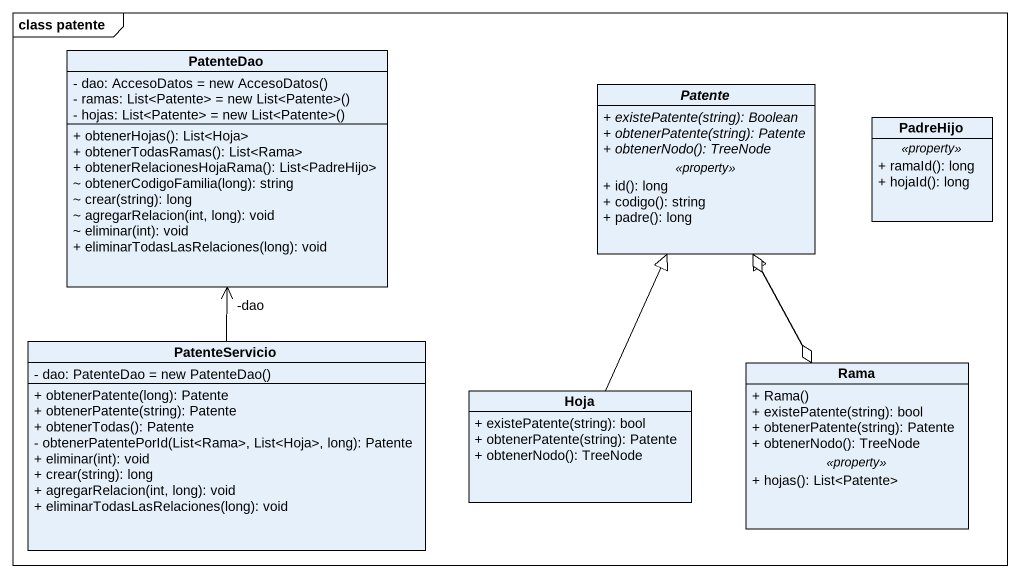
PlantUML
@startuml
mainframe class patente
hide circle
hide empty members
skinparam classAttributeIconSize 0
class PatenteDao {
  {field} - dao: AccesoDatos = new AccesoDatos()
  {field} - ramas: List<Patente> = new List<Patente>()
  {field} - hojas: List<Patente> = new List<Patente>()
  + obtenerHojas(): List<Hoja>
  + obtenerTodasRamas(): List<Rama>
  + obtenerRelacionesHojaRama(): List<PadreHijo>
  ~ obtenerCodigoFamilia(long): string
  ~ crear(string): long
  ~ agregarRelacion(int, long): void
  ~ eliminar(int): void
  + eliminarTodasLasRelaciones(long): void
}
abstract class Patente {
  {abstract} + existePatente(string): Boolean
  {abstract} + obtenerPatente(string): Patente
  {abstract} + obtenerNodo(): TreeNode
  .. <<property>> ..
  + id(): long
  + codigo(): string
  + padre(): long
}
class PadreHijo {
  .. <<property>> ..
  + ramaId(): long
  + hojaId(): long
}
class PatenteServicio {
  {field} - dao: PatenteDao = new PatenteDao()
  + obtenerPatente(long): Patente
  + obtenerPatente(string): Patente
  + obtenerTodas(): Patente
  - obtenerPatentePorId(List<Rama>, List<Hoja>, long): Patente
  + eliminar(int): void
  + crear(string): long
  + agregarRelacion(int, long): void
  + eliminarTodasLasRelaciones(long): void
}
class Rama {
  + Rama()
  + existePatente(string): bool
  + obtenerPatente(string): Patente
  + obtenerNodo(): TreeNode
  .. <<property>> ..
  + hojas(): List<Patente>
}
class Hoja {
  + existePatente(string): bool
  + obtenerPatente(string): Patente
  + obtenerNodo(): TreeNode
}
Patente --o Rama
PatenteServicio -up-> "-dao" PatenteDao
Rama -up-|> Patente
Rama -up-o Patente
Hoja -up-|> Patente
@enduml
